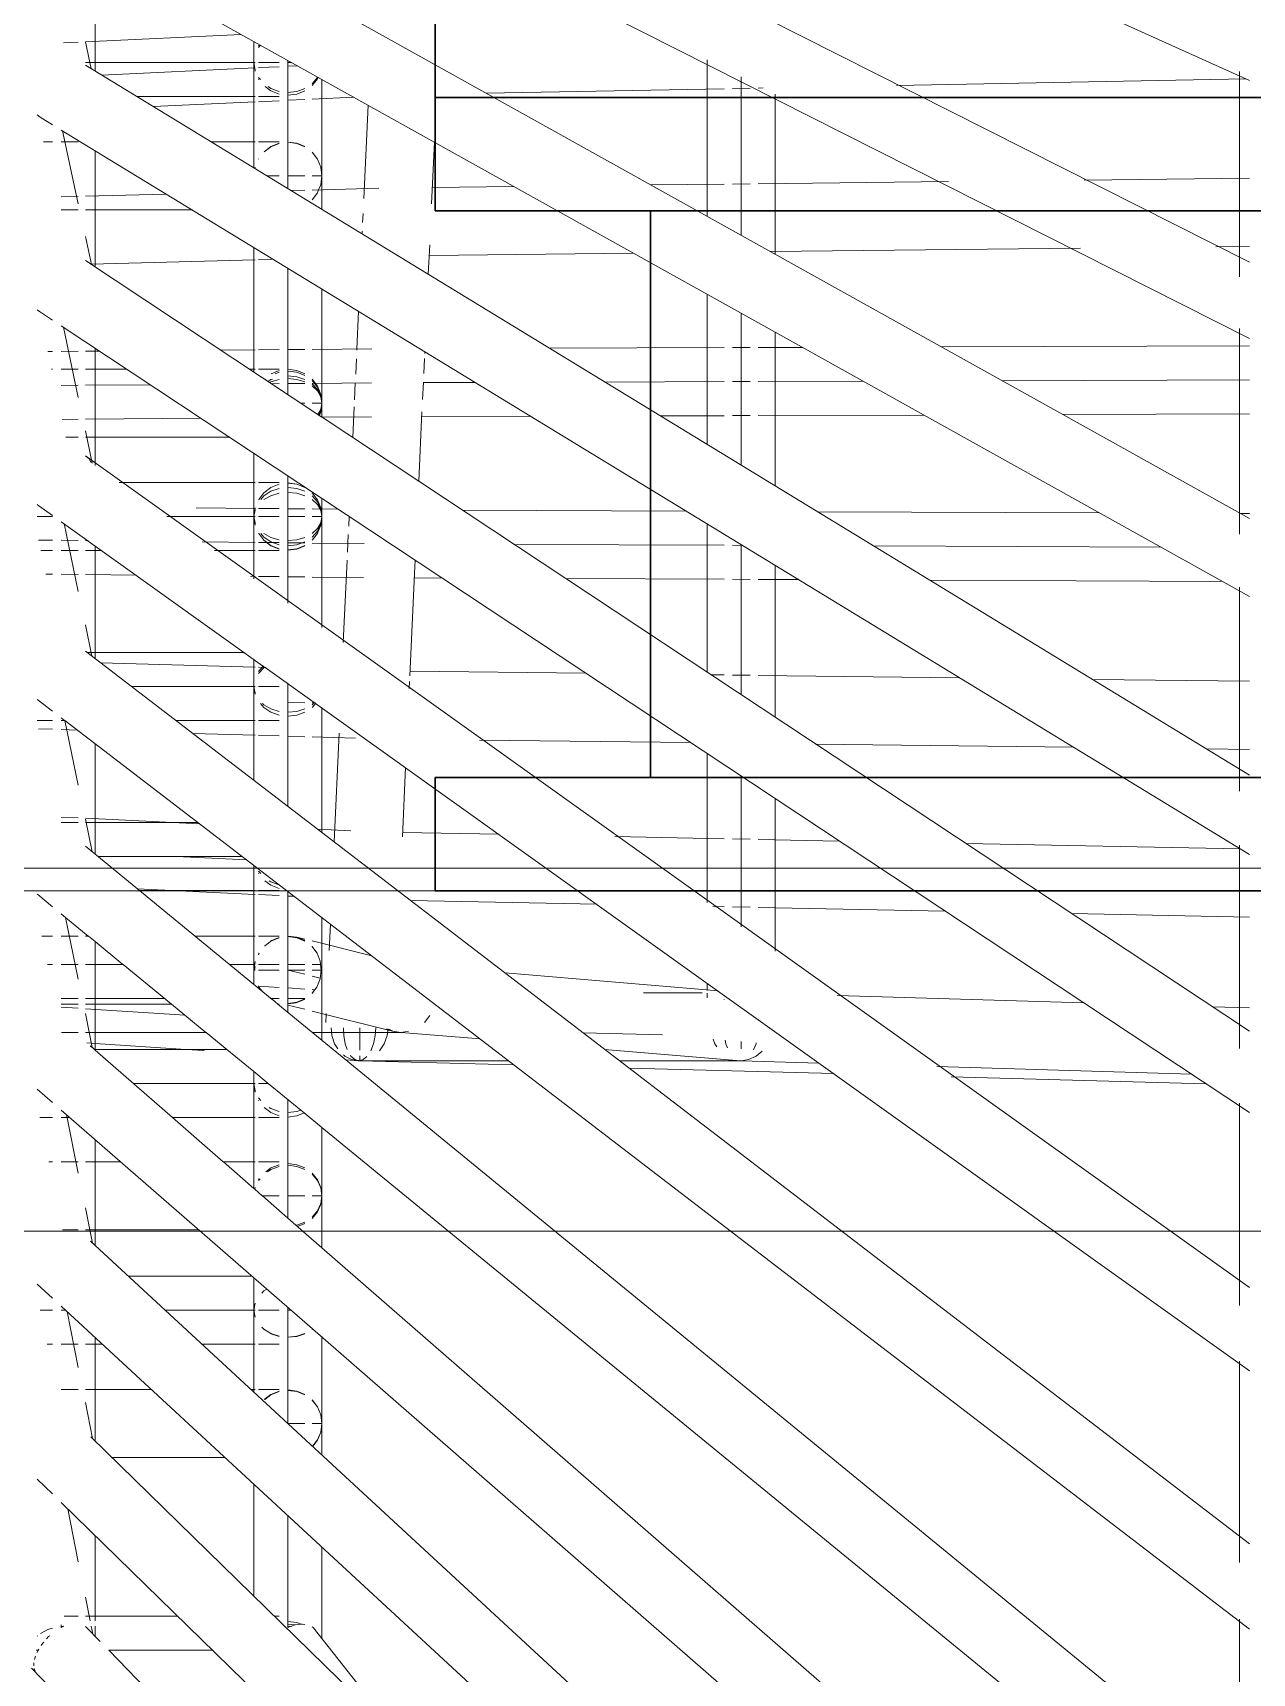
# Model space of a CAD drawing. Header units: millimetres. Extents: x 886808 to 1650903, y -1008069 to 230892.
# Drawn here: x 1018492 to 1019030, y -560245 to -559522 of the extents above; entities that cross this region are included whole.
import ezdxf
from ezdxf.xclip import XClip

# ---------------------------------------------------------------- set-up
doc = ezdxf.new("R2010")
doc.units = ezdxf.units.MM
doc.header["$XCLIPFRAME"] = 0
doc.layers.get('0').update_dxf_attribs({"lineweight": 0})
doc.layers.add('A-Wall', color=113, linetype='Continuous', lineweight=30)
doc.layers.add('A_Dim', color=8, linetype='Continuous', lineweight=5)

# ---------------------------------------------------------------- blocks, each defined once
blk = doc.blocks.new('A$C14C457CE')
for p, q in [((8875.8, 1507.45), (9400, 1744.65)), ((8875.8, 1427.27), (9389.39, 1686.56)), ((8875.8, 1393.66), (9300, 1607.82)), ((8875.8, 1314.18), (9389.39, 1600.36)), ((8875.8, 1279.86), (9400, 1571.95)), ((9385, 1511.51), (9385, 1563.59)), ((9389.39, 1524.52), (9320.67, 1527.75)), ((9312.07, 1522.96), (9312.99, 1521.91)), ((9312.46, 1523.17), (9312.99, 1522.51)), ((9315, 1524.59), (9315, 1515.33)), ((9389.39, 1524.46), (9386.8, 1512.61)), ((9399.08, 1524.07), (9392.5, 1524.38)), ((8875.8, 1201.11), (9389.39, 1514.18)), ((9115, 1516.57), (9115, 1447.47)), ((9300, 1513.7), (9295.82, 1513.9)), ((9300, 1515.32), (9298.37, 1515.32)), ((9300, 1516.23), (9300, 1515.32)), ((9300, 1516.23), (9300, 1459.69)), ((9300, 1516.23), (9300, 1459.69)), ((9300, 1516.23), (9300, 1515.33)), ((9300, 1515.33), (9300, 1459.69)), ((9300, 1502.16), (9300, 1515.32)), ((9303.88, 1515.33), (9312.99, 1515.33)), ((9303.88, 1515.32), (9312.99, 1515.32)), ((9312.99, 1513.09), (9303.88, 1513.52)), ((9315, 1515.33), (9314.49, 1515.32)), ((9315, 1515.33), (9314.49, 1511.92)), ((9314.49, 1515.33), (9389.39, 1515.33)), ((9382.27, 1509.84), (9314.49, 1513.02)), ((9315, 1515.33), (9315, 1500.33)), ((9031.48, 1505.23), (8877.36, 1508.15)), ((8880.19, 1420.81), (8880.19, 1511.33)), ((9100, 1509), (9100, 1439.11)), ((9285, 1499.39), (9285, 1507.87)), ((9287.01, 1508.14), (9286.71, 1508.83)), ((9287.01, 1508.74), (9286.92, 1508.94)), ((9289.39, 1506.02), (9287.01, 1508.74)), ((9289.39, 1505.17), (9287.01, 1508.14)), ((9312.99, 1508.74), (9312.19, 1507.83)), ((9312.99, 1508.14), (9312.73, 1507.83)), ((9314.49, 1511.92), (9314.49, 1511.61)), ((9085, 1501.42), (9085, 1430.75)), ((9092.5, 1504.08), (9090.34, 1504.12)), ((9103.88, 1503.86), (9096.12, 1504.01)), ((9212.52, 1501.8), (9107.5, 1503.79)), ((9289.39, 1499.19), (9270.97, 1500.05)), ((9285, 1465.33), (9285, 1499.39)), ((9296.12, 1502.61), (9292.5, 1503.93)), ((9296.12, 1501.45), (9292.5, 1502.89)), ((9300, 1498.69), (9292.5, 1499.04)), ((9300, 1502.16), (9296.12, 1502.61)), ((9300, 1500.96), (9296.12, 1501.45)), ((9300, 1502.16), (9300, 1500.96)), ((9300, 1500.33), (9300, 1500.96)), ((9307.5, 1503.93), (9303.88, 1502.61)), ((9307.5, 1502.89), (9303.88, 1501.45)), ((9303.88, 1500.33), (9312.99, 1500.33)), ((9312.99, 1498.08), (9303.88, 1498.51)), ((9309.99, 1504.72), (9307.5, 1502.89)), ((9308.68, 1504.72), (9307.5, 1503.93)), ((9314.49, 1500.33), (9366.66, 1500.33)), ((9359.4, 1495.9), (9314.49, 1498.01)), ((9315, 1500.33), (9315, 1468.84)), ((9266.57, 1455.42), (9264.68, 1496.55)), ((9403.88, 1487.94), (9409.34, 1491.27)), ((9409.34, 1491.27), (9410.61, 1492.21)), ((8875.8, 1166.04), (9400, 1485.57)), ((9399.42, 1485.22), (9392.5, 1453.03)), ((9236.65, 1453.05), (9235.39, 1480.23)), ((9292.5, 1478.25), (9296.12, 1479.74)), ((9292.5, 1478.17), (9296.12, 1479.65)), ((9296.12, 1479.74), (9300, 1480.25)), ((9296.12, 1479.65), (9300, 1480.16)), ((9300, 1480.33), (9300, 1480.25)), ((9300, 1480.25), (9300, 1480.16)), ((9300, 1465.33), (9300, 1480.16)), ((9303.88, 1480.33), (9312.99, 1480.33)), ((9303.88, 1479.74), (9307.5, 1478.25)), ((9303.88, 1479.65), (9307.5, 1478.17)), ((9307.5, 1478.25), (9310.54, 1475.93)), ((9307.5, 1478.17), (9310.45, 1475.93)), ((9314.49, 1480.33), (9333.85, 1480.33)), ((9385, 1425.12), (9385, 1476.43)), ((9392.5, 1480.33), (9400, 1480.33)), ((9403.88, 1480.33), (9407.81, 1480.33)), ((9285, 1465.33), (9285.51, 1469.19)), ((9285.51, 1469.19), (9287.01, 1472.74)), ((9287.01, 1472.79), (9289.39, 1475.81)), ((9287.01, 1472.74), (9287.01, 1472.79)), ((9289.39, 1475.81), (9289.39, 1475.88)), ((9312.93, 1472.83), (9312.99, 1472.79)), ((9312.96, 1472.83), (9312.99, 1472.79)), ((9312.99, 1472.79), (9312.99, 1472.74)), ((9314.49, 1469.19), (9314.57, 1468.57)), ((8948.77, 1463.48), (8875.8, 1464.29)), ((9092.5, 1461.88), (9008.52, 1462.81)), ((9103.88, 1461.75), (9096.12, 1461.84)), ((9139.92, 1461.35), (9107.5, 1461.71)), ((9285.51, 1461.46), (9285, 1465.33)), ((9285, 1459.21), (9285, 1465.33)), ((9285, 1465.33), (9289.39, 1465.33)), ((9286.46, 1459.17), (9285.51, 1461.46)), ((9300, 1465.33), (9292.5, 1465.33)), ((9300, 1465.33), (9300, 1459.69)), ((9300, 1465.33), (9300, 1459.69)), ((9309.24, 1465.33), (9303.88, 1465.33)), ((9236.31, 1460.28), (9200.31, 1460.68)), ((9289.39, 1459.09), (9259.98, 1459.9)), ((9285, 1450.55), (9285, 1459.21)), ((9287.01, 1457.91), (9286.46, 1459.17)), ((9287.01, 1457.86), (9287.01, 1457.91)), ((9289.39, 1454.84), (9287.01, 1457.86)), ((9289.39, 1454.77), (9289.39, 1454.84)), ((9298.6, 1458.84), (9292.5, 1459.01)), ((9389.39, 1456.36), (9353.67, 1457.33)), ((9400, 1456.07), (9392.5, 1456.27)), ((9267.05, 1444.83), (9266.88, 1448.72)), ((9342.18, 1450.33), (9389.39, 1450.33)), ((9392.5, 1450.33), (9400, 1450.33)), ((9267.29, 1439.75), (9267.23, 1440.94)), ((8890.63, 1434.13), (8875.8, 1434.29)), ((9087.14, 1431.94), (8950.39, 1433.46)), ((9238.08, 1421.95), (9237.48, 1434.89)), ((9315, 1378.78), (9315, 1433.76)), ((9389.39, 1438.58), (9386.75, 1426.27)), ((9237.69, 1430.27), (9147.53, 1431.27)), ((9285, 1358.92), (9389.39, 1428.03)), ((9312.99, 1428.44), (9306.56, 1428.61)), ((9386.96, 1426.41), (9314.49, 1428.4)), ((9300, 1424.62), (9300, 1368.85)), ((9300, 1424.62), (9300, 1368.85)), ((9300, 1424.62), (9300, 1368.85)), ((9300, 1424.62), (9300, 1368.85)), ((9115, 1413.15), (9115, 1346.92)), ((9285, 1388.87), (9285, 1415.47)), ((9100, 1404.79), (9100, 1337.78)), ((9269.62, 1388.99), (9268.86, 1405.63)), ((9403.88, 1401.75), (9409.63, 1405.55)), ((9409.63, 1405.55), (9410.61, 1406.3)), ((8875.8, 1052.2), (9400, 1399.18)), ((8880.19, 1307.38), (8880.19, 1398.03)), ((9085, 1396.43), (9085, 1328.64)), ((9392.5, 1367.55), (9399.08, 1398.56)), ((9011.72, 1389.92), (8875.8, 1390.37)), ((9092.5, 1389.65), (9072.95, 1389.72)), ((9103.88, 1389.61), (9096.12, 1389.64)), ((9184.59, 1389.34), (9107.5, 1389.6)), ((9385, 1337.67), (9385, 1389.25)), ((9239.68, 1387.07), (9239.65, 1387.83)), ((9240.09, 1378.18), (9239.78, 1384.87)), ((9289.39, 1388.83), (9263.06, 1389.05)), ((9269.65, 1388.51), (9269.62, 1388.99)), ((9270.13, 1377.96), (9269.82, 1384.67)), ((9285, 1365.11), (9285, 1388.87)), ((9300, 1388.75), (9292.5, 1388.81)), ((9312.99, 1388.64), (9303.88, 1388.72)), ((9329.69, 1388.51), (9314.49, 1388.63)), ((9389.39, 1388.02), (9383.22, 1388.07)), ((9400, 1387.93), (9392.5, 1387.99)), ((9405.98, 1387.88), (9403.88, 1387.9)), ((8984.96, 1375.01), (8875.8, 1375.37)), ((9092.5, 1374.65), (9046.19, 1374.8)), ((9103.88, 1374.61), (9096.12, 1374.64)), ((9287.01, 1372.57), (9289.39, 1375.66)), ((9287.01, 1372.19), (9289.39, 1375.12)), ((9292.5, 1378.04), (9296.12, 1379.53)), ((9292.5, 1377.37), (9296.12, 1378.79)), ((9292.5, 1375.5), (9296.12, 1376.7)), ((9292.5, 1374.53), (9296.12, 1375.62)), ((9296.12, 1379.53), (9300, 1380.04)), ((9296.12, 1378.79), (9300, 1379.27)), ((9296.12, 1376.7), (9300, 1377.11)), ((9296.12, 1375.62), (9300, 1375.99)), ((9300, 1380.11), (9300, 1380.04)), ((9300, 1379.27), (9300, 1377.11)), ((9300, 1377.11), (9300, 1375.99)), ((9300, 1368.85), (9300, 1375.99)), ((9303.88, 1380.11), (9312.99, 1380.11)), ((9303.88, 1379.53), (9307.34, 1378.1)), ((9303.88, 1378.79), (9305.64, 1378.1)), ((9303.88, 1375.62), (9307.5, 1374.53)), ((9306.85, 1375.72), (9307.5, 1375.5)), ((9307.5, 1375.5), (9308.82, 1374.69)), ((9309.79, 1375.72), (9310.06, 1375.52)), ((9314.49, 1380.11), (9317.01, 1380.11)), ((9371.2, 1380.11), (9389.39, 1380.11)), ((9392.5, 1380.11), (9400, 1380.11)), ((9403.88, 1380.11), (9404.33, 1380.11)), ((9160.12, 1374.43), (9107.5, 1374.6)), ((9240.27, 1374.16), (9217.35, 1374.24)), ((9240.61, 1366.79), (9240.27, 1374.31)), ((9289.39, 1373.83), (9263.12, 1374.05)), ((9270.65, 1366.57), (9270.31, 1374.08)), ((9285, 1365.11), (9285.51, 1368.78)), ((9285, 1365.11), (9285.51, 1368.22)), ((9285, 1365.11), (9285.51, 1367.93)), ((9285.51, 1368.97), (9287.01, 1372.57)), ((9285.51, 1368.78), (9287.01, 1372.19)), ((9285.51, 1368.22), (9287.01, 1371.11)), ((9285.51, 1367.93), (9287.01, 1370.55)), ((9285.51, 1368.78), (9285.51, 1368.97)), ((9287.01, 1371.11), (9289.39, 1373.6)), ((9287.01, 1370.55), (9289.39, 1372.8)), ((9300, 1373.75), (9292.5, 1373.81)), ((9307.3, 1373.69), (9303.88, 1373.72)), ((9307.5, 1374.53), (9308.08, 1374.2)), ((9389.39, 1373.02), (9360.84, 1373.25)), ((9400, 1372.93), (9392.5, 1372.99)), ((8958.2, 1360.1), (8875.8, 1360.37)), ((9242.28, 1330.64), (9240.87, 1361.24)), ((9271.42, 1349.94), (9270.8, 1363.44)), ((9285.51, 1362.3), (9285, 1365.11)), ((9285, 1365.11), (9285, 1358.92)), ((9285.51, 1362), (9285, 1365.11)), ((9285.51, 1361.45), (9285, 1365.11)), ((9285, 1365.11), (9289.39, 1365.11)), ((9286.77, 1360.1), (9285.51, 1362.3)), ((9286.57, 1359.96), (9285.51, 1362)), ((9286.25, 1359.75), (9285.51, 1361.45)), ((9285.51, 1361.25), (9285.51, 1361.45)), ((9286.16, 1359.69), (9285.51, 1361.25)), ((9294.34, 1365.11), (9292.5, 1365.11)), ((8875.8, 1088.07), (9284.92, 1358.87)), ((9092.5, 1359.65), (9019.43, 1359.89)), ((9103.88, 1359.61), (9096.12, 1359.64)), ((9135.65, 1359.51), (9107.5, 1359.6)), ((9240.96, 1359.16), (9192.88, 1359.32)), ((9284.92, 1358.87), (9263.13, 1359.05)), ((9284.92, 1358.87), (9285, 1358.92)), ((9389.39, 1358.02), (9338.45, 1358.43)), ((9386.37, 1338.65), (9389.39, 1352.9)), ((9399.63, 1357.94), (9392.5, 1357.99)), ((9325.88, 1350.11), (9389.39, 1350.11)), ((9392.5, 1350.11), (9397.97, 1350.11)), ((9315, 1342.91), (9315, 1318.72)), ((9315, 1288.75), (9386.64, 1339.92)), ((9386.64, 1339.92), (9389.39, 1341.83)), ((9387.76, 1340.54), (9386.79, 1338.95)), ((9389.39, 1341.83), (9387.76, 1340.54)), ((9389.39, 1341.83), (9389.39, 1341.89)), ((9300, 1332.98), (9300, 1276.96)), ((9300, 1332.98), (9300, 1276.96)), ((9300, 1332.98), (9300, 1315.11)), ((9300, 1332.98), (9300, 1276.96)), ((9287.01, 1322.53), (9289.39, 1325.6)), ((9287.01, 1322.53), (9289.39, 1325.51)), ((9287.01, 1321.54), (9289.39, 1324.21)), ((9292.5, 1327.96), (9296.12, 1329.44)), ((9292.5, 1327.85), (9296.12, 1329.32)), ((9292.5, 1326.25), (9296.12, 1327.53)), ((9292.5, 1324.3), (9296.12, 1325.36)), ((9296.12, 1329.44), (9300, 1329.94)), ((9296.12, 1329.32), (9300, 1329.82)), ((9296.12, 1327.53), (9300, 1327.97)), ((9296.12, 1325.36), (9300, 1325.72)), ((9300, 1330.11), (9300, 1329.94)), ((9300, 1329.94), (9300, 1329.82)), ((9300, 1327.97), (9300, 1329.82)), ((9300, 1327.97), (9300, 1325.72)), ((9300, 1318.56), (9300, 1325.72)), ((9303.88, 1330.11), (9312.99, 1330.11)), ((9303.88, 1329.44), (9307.5, 1327.96)), ((9303.88, 1329.32), (9307.5, 1327.85)), ((9303.88, 1327.53), (9307.5, 1326.25)), ((9303.88, 1325.36), (9307.5, 1324.3)), ((9307.5, 1327.96), (9310.61, 1325.6)), ((9307.5, 1327.85), (9310.61, 1325.51)), ((9307.5, 1326.25), (9310.61, 1324.21)), ((9307.5, 1324.3), (9310.61, 1322.61)), ((9310.61, 1325.6), (9312.88, 1322.61)), ((9310.61, 1325.51), (9312.88, 1322.61)), ((9310.61, 1324.21), (9312.03, 1322.61)), ((9314.49, 1330.11), (9374.41, 1330.11)), ((9066.34, 1317.26), (8941.94, 1316.71)), ((9223.1, 1317.95), (9124.31, 1317.52)), ((9289.39, 1318.44), (9277.85, 1318.32)), ((9285, 1318.4), (9285, 1323.05)), ((9285, 1315.11), (9285.51, 1318.92)), ((9285, 1315.11), (9285, 1318.4)), ((9285, 1315.11), (9285.51, 1318.4)), ((9285, 1315.11), (9285.51, 1317.86)), ((9285.51, 1318.95), (9287.01, 1322.47)), ((9285.51, 1318.44), (9287.01, 1321.54)), ((9285.51, 1317.86), (9287.01, 1320.41)), ((9285.51, 1318.92), (9285.51, 1318.95)), ((9285.51, 1318.4), (9285.51, 1318.44)), ((9287.01, 1320.41), (9289.39, 1322.61)), ((9287.01, 1322.47), (9287.01, 1322.53)), ((9300, 1318.56), (9292.5, 1318.48)), ((9300, 1318.56), (9300, 1315.11)), ((9312.99, 1318.7), (9303.88, 1318.6)), ((9312.88, 1322.61), (9312.93, 1322.61)), ((9314.49, 1318.71), (9340.51, 1318.99)), ((9314.49, 1318.95), (9314.49, 1318.92)), ((9314.49, 1318.92), (9314.49, 1318.44)), ((9314.49, 1318.44), (9315, 1315.11)), ((9314.49, 1317.86), (9315, 1315.11)), ((9315, 1315.11), (9315, 1318.72)), ((9403.88, 1315.53), (9409.9, 1319.83)), ((9409.9, 1319.83), (9410.61, 1320.39)), ((8879.85, 1316.44), (8875.8, 1316.42)), ((9115, 1311.85), (9115, 1246.4)), ((9273.22, 1310.82), (9273.02, 1315.13)), ((9285.51, 1311.3), (9285, 1315.11)), ((9285.51, 1312.37), (9285, 1315.11)), ((9285.51, 1311.78), (9285, 1315.11)), ((9285, 1315.11), (9285, 1288.39)), ((9285, 1315.11), (9289.39, 1315.11)), ((9287.01, 1309.81), (9285.51, 1312.37)), ((9287.01, 1308.68), (9285.51, 1311.78)), ((9285.51, 1311.27), (9285.51, 1311.3)), ((9287.01, 1307.76), (9285.51, 1311.27)), ((9289.39, 1307.61), (9287.01, 1309.81)), ((9300, 1315.11), (9292.5, 1315.11)), ((9300, 1304.5), (9300, 1315.11)), ((9300, 1315.11), (9300, 1276.96)), ((9303.88, 1315.11), (9312.99, 1315.11)), ((9303.88, 1315.11), (9312.99, 1315.11)), ((9303.88, 1315.11), (9312.99, 1315.11)), ((9310.16, 1248.59), (9400, 1312.76)), ((9315, 1315.11), (9314.49, 1315.11)), ((9315, 1315.11), (9314.49, 1311.3)), ((9315, 1315.11), (9314.49, 1312.37)), ((9315, 1315.11), (9314.49, 1311.78)), ((9314.49, 1315.11), (9353.41, 1315.11)), ((9314.49, 1315.11), (9353.41, 1315.11)), ((9314.49, 1311.3), (9314.49, 1311.27)), ((9315, 1315.11), (9315, 1300.11)), ((9392.5, 1282.12), (9398.77, 1312.05)), ((9403.88, 1315.11), (9410.61, 1315.11)), ((9403.88, 1315.11), (9410.61, 1315.11)), ((9103.88, 1302.43), (9099.52, 1302.41)), ((9100, 1302.7), (9100, 1236.47)), ((9200.29, 1302.85), (9107.5, 1302.44)), ((9289.39, 1303.44), (9266.43, 1303.2)), ((9273.74, 1299.45), (9273.39, 1307.21)), ((9289.39, 1306.02), (9287.01, 1308.68)), ((9287.01, 1307.69), (9287.01, 1307.76)), ((9289.39, 1304.62), (9287.01, 1307.69)), ((9289.39, 1304.71), (9287.01, 1307.69)), ((9296.12, 1304.87), (9292.5, 1305.93)), ((9296.12, 1302.69), (9292.5, 1303.97)), ((9300, 1303.56), (9292.5, 1303.48)), ((9296.12, 1300.9), (9292.5, 1302.37)), ((9296.12, 1300.78), (9292.5, 1302.26)), ((9300, 1304.5), (9296.12, 1304.87)), ((9300, 1302.25), (9296.12, 1302.69)), ((9300, 1304.5), (9300, 1302.25)), ((9307.5, 1305.93), (9303.88, 1304.87)), ((9307.5, 1303.97), (9303.88, 1302.69)), ((9312.99, 1303.7), (9303.88, 1303.6)), ((9307.5, 1302.37), (9303.88, 1300.9)), ((9307.5, 1302.26), (9303.88, 1300.78)), ((9310.61, 1307.61), (9307.5, 1305.93)), ((9310.61, 1306.02), (9307.5, 1303.97)), ((9310.61, 1304.71), (9307.5, 1302.37)), ((9310.61, 1304.62), (9307.5, 1302.26)), ((9312.88, 1307.61), (9310.61, 1304.71)), ((9312.03, 1307.61), (9310.61, 1306.02)), ((9312.88, 1307.61), (9310.61, 1304.62)), ((9312.93, 1307.61), (9312.88, 1307.61)), ((9337.81, 1303.96), (9314.49, 1303.71)), ((9389.39, 1304.52), (9388.2, 1304.51)), ((9400, 1304.63), (9392.5, 1304.55)), ((9409.99, 1304.74), (9403.88, 1304.67)), ((9041.56, 1302.15), (8914.81, 1301.59)), ((9244.14, 1290.05), (9243.88, 1295.83)), ((9275.58, 1259.52), (9273.91, 1295.82)), ((9300, 1300.4), (9296.12, 1300.9)), ((9300, 1300.28), (9296.12, 1300.78)), ((9300, 1300.4), (9300, 1302.25)), ((9300, 1300.4), (9300, 1300.28)), ((9300, 1300.28), (9300, 1300.11)), ((9303.88, 1300.11), (9312.99, 1300.11)), ((9314.49, 1300.11), (9332.41, 1300.11)), ((9315, 1287.67), (9315, 1300.11)), ((9382.05, 1300.11), (9389.39, 1300.11)), ((9385, 1252.4), (9385, 1302.22)), ((9392.5, 1300.11), (9400, 1300.11)), ((9403.88, 1300.11), (9409.02, 1300.11)), ((8875.8, 975.04), (9314.96, 1288.72)), ((9085, 1293.56), (9085, 1226.54)), ((9244.23, 1288.05), (9232.03, 1287.99)), ((9246.22, 1244.92), (9244.15, 1289.84)), ((9289.39, 1288.44), (9266.71, 1288.2)), ((9285, 1266.24), (9285, 1288.39)), ((9300, 1288.56), (9292.5, 1288.48)), ((9312.99, 1288.7), (9303.88, 1288.6)), ((9314.96, 1288.72), (9314.49, 1288.71)), ((9315, 1288.75), (9314.96, 1288.72)), ((9316.48, 1288.73), (9315, 1288.75)), ((9389.39, 1289.52), (9366.88, 1289.28)), ((9400, 1289.63), (9392.5, 1289.55)), ((9406.84, 1289.7), (9403.88, 1289.67)), ((8880.19, 1193.95), (8880.19, 1283.89)), ((9016.77, 1287.04), (8887.67, 1286.47)), ((9092.5, 1287.38), (9074.73, 1287.3)), ((9103.88, 1287.43), (9096.12, 1287.39)), ((9177.48, 1287.75), (9107.5, 1287.44)), ((9386.52, 1253.56), (9389.39, 1267.29)), ((8875.8, 862.03), (9389.39, 1255.76)), ((9315, 1198.73), (9315, 1252.22)), ((9319.2, 1255.22), (9388.68, 1255.22)), ((9092.5, 1245.06), (9003.68, 1243.99)), ((9103.88, 1245.2), (9096.12, 1245.11)), ((9113.37, 1245.32), (9107.5, 1245.25)), ((9110.53, 1106), (9310.08, 1248.53)), ((9246.13, 1246.92), (9168.57, 1245.98)), ((9312.99, 1248.62), (9309.83, 1248.52)), ((9310.02, 1248.66), (9310.61, 1248.32)), ((9310.08, 1248.53), (9310.16, 1248.59)), ((9310.61, 1248.32), (9312.99, 1245.95)), ((9310.84, 1249.25), (9312.99, 1246.8)), ((9382.74, 1250.66), (9314.49, 1248.66)), ((8944.98, 1243.28), (8875.8, 1242.45)), ((9246.48, 1239.28), (9246.33, 1242.41)), ((9300, 1241.51), (9300, 1241.33)), ((9300, 1241.51), (9300, 1187.23)), ((9300, 1241.51), (9300, 1187.23)), ((9300, 1241.51), (9300, 1187.23)), ((9300, 1241.51), (9300, 1240.22)), ((9300, 1228.76), (9300, 1241.33)), ((9300, 1240.22), (9300, 1187.23)), ((9303.88, 1240.22), (9312.99, 1240.22)), ((9315, 1240.22), (9314.49, 1237.25)), ((9315, 1240.22), (9314.49, 1236.81)), ((9314.49, 1240.22), (9369.11, 1240.22)), ((9285, 1175.73), (9285, 1230.79)), ((9289.39, 1230.91), (9287.77, 1232.77)), ((9289.39, 1232.92), (9287.92, 1232.88)), ((9288.43, 1233.07), (9288.33, 1233.17)), ((9289.39, 1232.12), (9288.43, 1233.07)), ((9300, 1233.23), (9292.5, 1233.01)), ((9296.12, 1229.15), (9292.5, 1230.29)), ((9307.5, 1230.29), (9303.88, 1229.15)), ((9310.61, 1232.12), (9307.5, 1230.29)), ((9310.61, 1230.91), (9307.5, 1228.82)), ((9311.21, 1232.72), (9310.61, 1232.12)), ((9312.19, 1232.72), (9310.61, 1230.91)), ((9403.88, 1229.3), (9410.15, 1234.11)), ((9410.15, 1234.11), (9410.61, 1234.48)), ((8875.8, 824.46), (9398.4, 1225.09)), ((9277.16, 1225.07), (9277.16, 1225.19)), ((9296.12, 1227.5), (9292.5, 1228.82)), ((9300, 1228.76), (9296.12, 1229.15)), ((9300, 1227.06), (9296.12, 1227.5)), ((9300, 1225.22), (9300, 1227.06)), ((9307.5, 1228.82), (9303.88, 1227.5)), ((9303.88, 1225.22), (9312.99, 1225.22)), ((9314.49, 1225.22), (9349.55, 1225.22)), ((9392.5, 1196.63), (9398.4, 1225.09)), ((9398.4, 1225.09), (9398.56, 1225.22)), ((9398.56, 1225.22), (9400, 1226.32)), ((9398.56, 1225.22), (9400, 1225.22)), ((9403.88, 1225.22), (9410.61, 1225.22)), ((9215.43, 1216.55), (9122.4, 1215.43)), ((9289.39, 1217.91), (9270.25, 1217.35)), ((9279.62, 1171.61), (9277.42, 1219.58)), ((9300, 1218.22), (9292.5, 1218)), ((9312.99, 1218.6), (9303.88, 1218.34)), ((9342.03, 1219.46), (9314.49, 1218.65)), ((9400, 1221.16), (9392.99, 1220.95)), ((9410.13, 1221.45), (9403.88, 1221.27)), ((8894.76, 1212.67), (8875.8, 1212.44)), ((9067.2, 1214.76), (8953.47, 1213.38)), ((9115, 1210.53), (9115, 1144.82)), ((9385, 1166.06), (9385, 1214.83)), ((9249.49, 1173.81), (9248.08, 1204.42)), ((9100, 1200.6), (9100, 1134.1)), ((9085, 1190.67), (9085, 1123.39)), ((9389.39, 1182.04), (9339.12, 1179.65)), ((9339.72, 1180.11), (9389.39, 1180.11)), ((9386.41, 1167.22), (9389.39, 1181.63)), ((9400, 1182.55), (9392.5, 1182.19)), ((9392.5, 1180.11), (9400, 1180.11)), ((9092.5, 1172.71), (9056.8, 1172.01)), ((9103.88, 1172.93), (9096.12, 1172.78)), ((9155.79, 1173.96), (9107.5, 1173)), ((9249.4, 1175.8), (9206.84, 1174.96)), ((9286.87, 1177.16), (9272.33, 1176.47)), ((9000.95, 1170.9), (8879.87, 1168.52)), ((8880.19, 1080.53), (8880.19, 1170.15)), ((9306.97, 1102.16), (9389.39, 1169.66)), ((9349.17, 1165.11), (9318.23, 1163.64)), ((9320.15, 1165.11), (9383.84, 1165.11)), ((9312.99, 1158.68), (9312.03, 1157.61)), ((9312.99, 1157.83), (9312.81, 1157.61)), ((9315, 1130.11), (9315, 1161.16)), ((9307.5, 1152.51), (9303.88, 1151.05)), ((9307.5, 1153.97), (9304, 1152.73)), ((9308.31, 1154.5), (9307.5, 1153.97)), ((9310.18, 1154.5), (9307.5, 1152.51)), ((9366.51, 1150.92), (9314.49, 1148.44)), ((9112.6, 1143.11), (9107.5, 1143.01)), ((9245.87, 1145.73), (9163.65, 1144.11)), ((9300, 1147.75), (9297.35, 1147.63)), ((9300, 1149.66), (9300, 1096.45)), ((9300, 1149.66), (9300, 1115.11)), ((9300, 1149.66), (9300, 1096.45)), ((9300, 1149.66), (9300, 1096.45)), ((9303.88, 1150.11), (9312.99, 1150.11)), ((9312.99, 1148.37), (9303.88, 1147.94)), ((9314.49, 1150.11), (9365.52, 1150.11)), ((9403.88, 1143.05), (9410.4, 1148.39)), ((9410.4, 1148.39), (9410.61, 1148.56)), ((8954.24, 1139.98), (8875.8, 1138.44)), ((9092.5, 1142.71), (9010.09, 1141.09)), ((9103.88, 1142.93), (9096.12, 1142.78)), ((9285, 1084.17), (9285, 1138.16)), ((9388.08, 1130.11), (9398.08, 1138.3)), ((9392.5, 1111.07), (9398.09, 1138.34)), ((9398.09, 1138.34), (9400, 1139.87)), ((9281.82, 1123.79), (9281.29, 1135.32)), ((9296.05, 1129.58), (9292.5, 1128.69)), ((9292.5, 1127.85), (9296.12, 1129.32)), ((9292.52, 1128.09), (9296.05, 1129.58)), ((9296.05, 1129.58), (9299.86, 1130.09)), ((9296.12, 1129.32), (9300, 1129.82)), ((9299.86, 1130.09), (9300, 1130.07)), ((9300, 1130.11), (9300, 1130.07)), ((9300, 1130.07), (9300, 1129.82)), ((9300, 1117.61), (9300, 1129.82)), ((9303.88, 1130.11), (9312.99, 1130.11)), ((9303.88, 1129.49), (9307.23, 1128.09)), ((9303.88, 1129.32), (9307.5, 1127.85)), ((9314.49, 1130.11), (9341.1, 1130.11)), ((9315, 1130.11), (9315, 1117.61)), ((9385, 1127.62), (9388.04, 1130.11)), ((9388.04, 1130.11), (9388.08, 1130.11)), ((9388.08, 1130.11), (9389.39, 1130.11)), ((9392.5, 1130.11), (9400, 1130.11)), ((9403.88, 1130.11), (9408.64, 1130.11)), ((9289.39, 1127.92), (9263.04, 1121.33)), ((9285.76, 1118.99), (9287.19, 1122.6)), ((9287.19, 1122.6), (9288.59, 1124.49)), ((9288.59, 1124.49), (9289.39, 1125.51)), ((9289.39, 1125.51), (9289.39, 1125.56)), ((9292.5, 1128.07), (9292.52, 1128.09)), ((9307.23, 1128.09), (9307.5, 1127.85)), ((9307.5, 1127.85), (9308.65, 1126.98)), ((9308.65, 1126.98), (9310.28, 1125.72)), ((9310.28, 1125.72), (9310.33, 1125.72)), ((9312.67, 1122.6), (9312.99, 1121.82)), ((9312.88, 1122.61), (9312.99, 1122.47)), ((9372.82, 1117.61), (9385, 1127.62)), ((9385, 1079.75), (9385, 1127.62)), ((9285.29, 1115.11), (9285.76, 1118.99)), ((9285.83, 1111.23), (9285.29, 1115.11)), ((9285.29, 1115.11), (9289.39, 1115.11)), ((9285.59, 1117.61), (9289.39, 1117.61)), ((9292.5, 1117.61), (9300, 1117.61)), ((9300, 1115.11), (9292.5, 1115.11)), ((9300, 1115.11), (9292.5, 1113.24)), ((9300, 1117.61), (9300, 1115.11)), ((9300, 1107.19), (9300, 1115.11)), ((9303.88, 1117.61), (9312.99, 1117.61)), ((9303.88, 1115.11), (9312.99, 1115.11)), ((9314.49, 1118.92), (9315, 1115.11)), ((9314.49, 1117.61), (9325.84, 1117.61)), ((9314.49, 1116.69), (9314.71, 1115.11)), ((9314.71, 1115.11), (9314.49, 1115.11)), ((9315, 1115.11), (9314.71, 1115.11)), ((9315, 1117.61), (9315, 1115.11)), ((9315, 1108.73), (9315, 1115.11)), ((9351.45, 1100.11), (9372.78, 1117.61)), ((9372.78, 1117.61), (9389.39, 1117.61)), ((9392.5, 1117.61), (9400, 1117.61)), ((9403.88, 1117.61), (9406.08, 1117.61)), ((9204.22, 1113.81), (9110.25, 1105.98)), ((9115, 1109.37), (9115, 1106.15)), ((9289.39, 1112.46), (9285.78, 1111.56)), ((9287.33, 1107.62), (9285.83, 1111.23)), ((9289.39, 1104.92), (9287.33, 1107.62)), ((9300, 1107.19), (9292.5, 1106.7)), ((9300, 1100.4), (9300, 1107.19)), ((9312.99, 1108.04), (9303.88, 1107.45)), ((9312.99, 1107.76), (9311.52, 1105.88)), ((9312.81, 1107.62), (9311.52, 1105.88)), ((9312.99, 1108.04), (9312.81, 1107.62)), ((9312.99, 1108.07), (9312.99, 1108.04)), ((8875.8, 749.04), (9304.47, 1100.11)), ((9057.64, 1103.85), (8948.91, 1100.59)), ((9088.51, 1090.27), (9110.53, 1106)), ((9107.5, 1102.24), (9107.61, 1102.15)), ((9115, 1104.92), (9115, 1102.77)), ((9117.3, 1105.11), (9143.15, 1105.11)), ((9289.39, 1106.5), (9288.25, 1106.42)), ((9289.39, 1104.71), (9288.89, 1105.35)), ((9292.5, 1102.61), (9300, 1102.61)), ((9296.12, 1100.9), (9292.5, 1102.37)), ((9292.77, 1102.14), (9292.5, 1102.35)), ((9296.33, 1100.64), (9292.77, 1102.14)), ((9300, 1100.4), (9296.12, 1100.9)), ((9300, 1100.15), (9296.33, 1100.64)), ((9300, 1100.4), (9300, 1100.15)), ((9303.88, 1102.61), (9307.52, 1102.61)), ((9303.88, 1100.11), (9304.47, 1100.11)), ((9304.47, 1100.11), (9306.88, 1102.12)), ((9306.97, 1102.16), (9306.88, 1102.12)), ((9336.19, 1087.61), (9351.41, 1100.11)), ((9351.41, 1100.11), (9389.39, 1100.11)), ((9354.46, 1102.61), (9389.39, 1102.61)), ((9392.5, 1102.61), (9400, 1102.61)), ((9392.5, 1100.11), (9400, 1100.11)), ((8892.16, 1098.89), (8875.8, 1098.4)), ((9239.7, 1092.02), (9237.41, 1095.02)), ((9289.39, 1097), (9253.95, 1088.14)), ((9283.13, 1095.43), (9283.11, 1095.87)), ((9283.28, 1092), (9283.13, 1095.43)), ((9300, 1099.65), (9292.5, 1097.78)), ((9389.39, 1098.04), (9345.36, 1095.15)), ((9386.32, 1080.93), (9389.39, 1095.92)), ((9400, 1098.73), (9392.5, 1098.24)), ((9065.85, 1074.08), (9088.51, 1090.27)), ((9169.81, 1087.42), (9134.7, 1086.47)), ((9250.12, 1087.61), (9215.27, 1084.71)), ((9239.8, 1091.94), (9239.7, 1092.02)), ((9250.12, 1087.61), (9246.77, 1088.13)), ((9250.17, 1087.63), (9250.12, 1087.61)), ((9250.25, 1087.62), (9250.17, 1087.63)), ((9253.71, 1088.13), (9250.25, 1087.62)), ((9250.25, 1087.62), (9256.02, 1087.61)), ((9255.51, 1088.97), (9253.71, 1088.13)), ((9253.95, 1088.14), (9253.71, 1088.13)), ((9256.48, 1089.21), (9253.95, 1088.14)), ((9256.2, 1086.23), (9255.84, 1089.05)), ((9256.02, 1087.61), (9289.21, 1087.61)), ((9257.54, 1082.62), (9256.2, 1086.23)), ((9261.5, 1086.23), (9261.21, 1089.62)), ((9262.29, 1082.61), (9261.5, 1086.23)), ((9268.36, 1089.62), (9268.36, 1087.61)), ((9268.36, 1079.7), (9268.36, 1087.61)), ((9275.37, 1086.23), (9274.73, 1082.61)), ((9275.52, 1089.62), (9275.37, 1086.23)), ((9280.65, 1086.23), (9279.46, 1082.62)), ((9280.97, 1089.62), (9280.65, 1086.23)), ((9327.03, 1080.11), (9336.15, 1087.61)), ((9336.15, 1087.61), (9389.39, 1087.61)), ((9392.5, 1087.61), (9399.92, 1087.61)), ((9093.51, 1077.13), (9090.83, 1079.39)), ((9093.49, 1082.61), (9093.4, 1083.02)), ((9094.65, 1079.84), (9093.49, 1082.61)), ((9100, 1083.57), (9100, 1080.29)), ((9160.29, 1080.12), (9100.4, 1075.13)), ((9106.84, 1082.61), (9106.16, 1080.8)), ((9107.14, 1084.17), (9106.84, 1082.61)), ((9111.74, 1082.62), (9110.79, 1081.19)), ((9112.45, 1084.61), (9111.74, 1082.62)), ((9259.61, 1079.51), (9257.54, 1082.62)), ((9263.5, 1079.51), (9262.29, 1082.61)), ((9274.73, 1082.61), (9273.85, 1080.06)), ((9279.46, 1082.62), (9278.02, 1080.33)), ((9315, 1070.29), (9326.99, 1080.11)), ((9326.99, 1080.11), (9385.42, 1080.11)), ((9337.32, 1079.6), (9337.02, 1079.6)), ((9344.83, 1080.11), (9337.32, 1079.6)), ((9385, 1082.72), (9345.13, 1080.11)), ((9350.99, 1050.11), (9385, 1079.75)), ((9386.71, 1082.85), (9385, 1082.72)), ((9385, 1079.75), (9385.38, 1080.11)), ((9385.42, 1080.11), (9386.31, 1080.89)), ((9386.31, 1080.89), (9386.32, 1080.93)), ((9386.32, 1080.93), (9387.22, 1081.68)), ((9388.69, 1082.96), (9386.71, 1082.85)), ((9387.25, 1081.74), (9387.22, 1081.68)), ((9388.71, 1082.99), (9388.69, 1082.96)), ((8875.8, 938.34), (9065.85, 1074.08)), ((9013.79, 1072.52), (8901.43, 1069.16)), ((9149.51, 1071.87), (9059.04, 1069.4)), ((9065.85, 1074.08), (9065.59, 1074.08)), ((9100, 1075.11), (9065.85, 1074.08)), ((9096.77, 1075.63), (9093.51, 1077.13)), ((9100, 1075.11), (9096.77, 1075.63)), ((9100, 1075.16), (9100, 1075.11)), ((9100.17, 1075.11), (9100, 1075.11)), ((9100.25, 1075.12), (9100.17, 1075.11)), ((9100.29, 1075.12), (9100.25, 1075.12)), ((9100.33, 1075.12), (9100.29, 1075.12)), ((9100.4, 1075.13), (9100.33, 1075.12)), ((9100.4, 1075.13), (9153.75, 1075.11)), ((9268.36, 1075.11), (9200.33, 1073.25)), ((9202.76, 1075.11), (9268.36, 1075.11)), ((9266.8, 1075.63), (9265.14, 1077.04)), ((9268.36, 1075.22), (9266.8, 1075.63)), ((9268.64, 1075.12), (9267.49, 1075.3)), ((9268.36, 1075.22), (9268.36, 1077.25)), ((9268.64, 1075.12), (9268.36, 1075.22)), ((9268.36, 1075.22), (9268.36, 1075.16)), ((9268.36, 1075.16), (9268.36, 1075.11)), ((9268.64, 1075.12), (9268.36, 1075.11)), ((9268.67, 1075.11), (9268.64, 1075.12)), ((9268.67, 1075.11), (9270.52, 1075.63)), ((9271.9, 1075.63), (9268.8, 1075.15)), ((9268.98, 1075.12), (9268.8, 1075.15)), ((9274.39, 1075.48), (9268.98, 1075.12)), ((9272.22, 1077.12), (9270.52, 1075.63)), ((9274.93, 1077.13), (9271.9, 1075.63)), ((9272.46, 1077.52), (9272.22, 1077.12)), ((9275.57, 1077.72), (9274.93, 1077.13)), ((9007.44, 1067.99), (8895.03, 1064.92)), ((9294.3, 1053.33), (9308.68, 1065.11)), ((9308.68, 1065.11), (9308.71, 1065.11)), ((9308.68, 1065.11), (9312.99, 1065.11)), ((9308.71, 1065.11), (9315, 1070.29)), ((9312.99, 1065.11), (9308.71, 1065.11)), ((9314.49, 1065.11), (9315, 1065.11)), ((9315, 1065.11), (9314.49, 1061.27)), ((9315, 1065.11), (9314.49, 1061.78)), ((9314.49, 1065.11), (9368.2, 1065.11)), ((9315, 1018.75), (9315, 1070.29)), ((8880.19, 967.13), (8880.19, 1056.4)), ((9300, 1058.01), (9300, 1052.25)), ((9300, 1058.01), (9300, 1005.68)), ((9300, 1058.01), (9300, 1005.68)), ((9300, 1058.01), (9300, 1005.68)), ((9312.99, 1058.68), (9312.03, 1057.61)), ((9312.99, 1057.69), (9312.93, 1057.61)), ((9403.88, 1056.75), (9410.61, 1062.61)), ((9285, 1045.72), (9292.85, 1052.12)), ((9289.22, 956.84), (9400, 1053.37)), ((9292.85, 1052.12), (9292.83, 1052.13)), ((9292.85, 1052.12), (9294.3, 1053.33)), ((9296.12, 1050.78), (9292.85, 1052.12)), ((9296.12, 1052.69), (9294.3, 1053.33)), ((9300, 1052.25), (9296.12, 1052.69)), ((9300, 1050.28), (9296.12, 1050.78)), ((9300, 1050.28), (9300, 1052.25)), ((9300, 1050.28), (9300, 1050.11)), ((9307.5, 1053.97), (9303.88, 1052.69)), ((9307.5, 1052.26), (9303.88, 1050.78)), ((9303.88, 1050.11), (9312.99, 1050.11)), ((9310.45, 1054.5), (9307.5, 1052.26)), ((9308.31, 1054.5), (9307.5, 1053.97)), ((9314.49, 1050.11), (9350.99, 1050.11)), ((9328.54, 1030.55), (9350.95, 1050.11)), ((9392.5, 1025.46), (9397.78, 1051.43)), ((9396.26, 1050.11), (9400, 1050.11)), ((9403.88, 1050.11), (9409.49, 1050.11)), ((8880.19, 714.16), (9285, 1045.72)), ((9285, 1015.55), (9285, 1045.72)), ((9385, 993.45), (9385, 1040.3)), ((9292.5, 1027.82), (9296.12, 1029.23)), ((9292.5, 1027.17), (9296.12, 1028.51)), ((9296.12, 1029.23), (9300, 1029.71)), ((9296.12, 1028.51), (9300, 1028.97)), ((9300, 1030.55), (9300, 1029.71)), ((9300, 1029.71), (9300, 1028.97)), ((9300, 1015.55), (9300, 1028.97)), ((9303.88, 1030.55), (9312.99, 1030.55)), ((9303.88, 1029.23), (9307.5, 1027.82)), ((9303.88, 1028.51), (9307.5, 1027.17)), ((9307.5, 1027.82), (9309.79, 1026.16)), ((9314.49, 1030.55), (9328.54, 1030.55)), ((9315, 1018.75), (9328.5, 1030.55)), ((9373.82, 1030.55), (9389.39, 1030.55)), ((9392.5, 1030.55), (9400, 1030.55)), ((9403.88, 1030.55), (9405.52, 1030.55)), ((9285.51, 1019.22), (9287.01, 1022.63)), ((9285.51, 1019.03), (9287.01, 1022.26)), ((9287.01, 1022.63), (9289.39, 1025.57)), ((9287.01, 1022.26), (9289.39, 1025.04)), ((9307.5, 1027.17), (9308.97, 1026.16)), ((9312.31, 1023.05), (9312.99, 1022.26)), ((9312.65, 1023.05), (9312.99, 1022.63)), ((9285, 1015.55), (9285.51, 1019.03)), ((9285.51, 1012.08), (9285, 1015.55)), ((9285, 1015.55), (9289.39, 1015.55)), ((9285, 992.61), (9285, 1015.55)), ((9285.51, 1019.03), (9285.51, 1019.22)), ((9300, 1015.55), (9292.5, 1015.55)), ((9300, 1005.68), (9311.29, 1015.55)), ((9300, 1005.68), (9300, 1015.55)), ((9303.88, 1015.55), (9311.29, 1015.55)), ((9311.33, 1015.55), (9311.29, 1015.55)), ((9311.33, 1015.55), (9314.58, 1018.39)), ((9314.49, 1019.22), (9314.49, 1019.03)), ((9314.49, 1019.03), (9314.6, 1018.44)), ((9314.6, 1018.44), (9314.58, 1018.39)), ((9314.58, 1018.39), (9314.6, 1018.41)), ((9314.6, 1018.41), (9315, 1018.75)), ((9314.6, 1018.44), (9314.6, 1018.41)), ((9285, 992.61), (9300, 1005.68)), ((9287.01, 1008.85), (9285.51, 1012.08)), ((9285.51, 1011.89), (9285.51, 1012.08)), ((9287.01, 1008.47), (9285.51, 1011.89)), ((9289.39, 1006.07), (9287.01, 1008.85)), ((9289.39, 1005.54), (9287.01, 1008.47)), ((9387.44, 1000.55), (9389.39, 1010.17)), ((9296.12, 1002.6), (9292.5, 1003.94)), ((9295.78, 1002.01), (9292.5, 1003.29)), ((9296.42, 1002.56), (9296.12, 1002.6)), ((9339.39, 1000.55), (9389.39, 1000.55)), ((9386.25, 994.7), (9387.44, 1000.55)), ((9392.5, 1000.55), (9399.42, 1000.55)), ((8875.81, 523.2), (9387.11, 995.49)), ((8880.19, 639.92), (9285, 992.61)), ((9386.23, 994.58), (9386.25, 994.7)), ((9387.11, 995.49), (9387.02, 995.32)), ((9315, 979.3), (9315, 965.11)), ((9315.92, 980.11), (9370.56, 980.11)), ((9309.31, 974.35), (9310.61, 973.56)), ((9309.34, 974.37), (9310.61, 973.6)), ((9310.61, 973.6), (9310.61, 973.56)), ((9310.61, 973.56), (9311.52, 972.61)), ((9310.61, 973.56), (9311.55, 972.61)), ((9403.88, 970.41), (9410.61, 976.62)), ((8875.8, 482.62), (9400, 966.82)), ((9300, 965.11), (9298.71, 965.11)), ((9300, 966.23), (9300, 965.11)), ((9300, 966.23), (9300, 914.94)), ((9300, 966.23), (9300, 915.11)), ((9300, 966.23), (9300, 914.94)), ((9300, 953.17), (9300, 965.11)), ((9303.88, 965.11), (9312.99, 965.11)), ((9303.88, 965.11), (9312.99, 965.11)), ((9314.49, 968.2), (9315, 965.11)), ((9315, 965.11), (9314.49, 962.02)), ((9315, 965.11), (9314.49, 965.11)), ((9314.49, 965.11), (9354.32, 965.11)), ((9315, 965.11), (9315, 950.11)), ((9392.5, 939.8), (9397.48, 964.49)), ((9398.15, 965.11), (9400, 965.11)), ((9403.88, 965.11), (9409.33, 965.11)), ((8875.8, 596.61), (9289.2, 956.83)), ((9289.2, 956.83), (9289.22, 956.84)), ((9289.39, 956.67), (9289.2, 956.83)), ((9289.39, 956.67), (9289.22, 956.84)), ((9289.39, 956.63), (9289.39, 956.67)), ((9310.61, 956.67), (9307.5, 954.77)), ((9310.61, 956.63), (9307.5, 954.77)), ((9311.52, 957.61), (9310.61, 956.67)), ((9311.55, 957.61), (9310.61, 956.67)), ((9310.61, 956.67), (9310.61, 956.63)), ((9285, 915.11), (9285, 953.16)), ((9296.12, 953.58), (9292.5, 954.77)), ((9296.12, 953.52), (9292.5, 954.72)), ((9300, 953.17), (9296.12, 953.58)), ((9300, 953.11), (9296.12, 953.52)), ((9300, 953.17), (9300, 953.11)), ((9300, 950.11), (9300, 953.11)), ((9307.5, 954.77), (9303.88, 953.58)), ((9307.5, 954.72), (9303.88, 953.52)), ((9303.88, 950.11), (9312.99, 950.11)), ((9307.5, 954.77), (9307.5, 954.72)), ((9314.49, 950.11), (9338.08, 950.11)), ((9315, 928.89), (9315, 950.11)), ((9381.91, 950.11), (9389.39, 950.11)), ((9385, 907.32), (9385, 952.97)), ((9392.5, 950.11), (9400, 950.11)), ((9403.88, 950.11), (9406.31, 950.11)), ((8880.19, 853.73), (8880.19, 942.64)), ((9292.5, 927.96), (9296.12, 929.44)), ((9292.5, 927.71), (9296.12, 929.17)), ((9296.12, 929.44), (9300, 929.94)), ((9296.12, 929.17), (9300, 929.66)), ((9300, 930.11), (9300, 929.94)), ((9300, 929.94), (9300, 929.66)), ((9300, 915.11), (9300, 929.66)), ((9303.88, 930.11), (9312.99, 930.11)), ((9303.88, 929.44), (9307.5, 927.96)), ((9303.88, 929.17), (9307.5, 927.71)), ((9307.5, 927.96), (9310.45, 925.72)), ((9307.5, 927.71), (9310.18, 925.72)), ((9314.49, 930.11), (9316.43, 930.11)), ((9315, 928.79), (9315, 928.89)), ((9360.26, 930.11), (9389.39, 930.11)), ((9392.5, 930.11), (9400, 930.11)), ((9285, 915.11), (9285.51, 918.88)), ((9285.51, 918.95), (9287.01, 922.53)), ((9285.51, 918.95), (9287.01, 922.39)), ((9285.51, 918.88), (9285.51, 918.95)), ((9287.01, 922.53), (9289.39, 925.6)), ((9287.01, 922.39), (9289.39, 925.4)), ((9386.19, 908.48), (9389.39, 924.38)), ((9285.51, 911.34), (9285, 915.11)), ((9285, 915.11), (9285, 901.17)), ((9285, 915.11), (9289.39, 915.11)), ((9300, 915.11), (9292.5, 915.11)), ((9300, 915.11), (9300, 915.03)), ((9300, 915.03), (9300, 914.94)), ((8875.8, 410.31), (9386.97, 909.24)), ((9285.51, 911.27), (9285.51, 911.34)), ((9287.01, 907.69), (9285.51, 911.27)), ((9287.01, 907.83), (9285.51, 911.27)), ((9289.21, 905.06), (9287.01, 907.83)), ((9289.16, 904.92), (9287.01, 907.69)), ((9289.25, 905), (9289.21, 905.06)), ((9285, 901.17), (9285, 901.08)), ((9327.78, 900.11), (9377.62, 900.11)), ((9403.88, 884.05), (9410.61, 890.61)), ((9315, 888.31), (9315, 838.99)), ((8875.8, 368.61), (9400, 880.26)), ((9392.5, 854.09), (9397.19, 877.52)), ((9300, 874.45), (9300, 825.18)), ((9300, 874.45), (9300, 825.18)), ((9385, 828.1), (9385, 865.62)), ((9285, 860.6), (9285, 820.18)), ((9387.3, 828.1), (9389.39, 838.55)), ((8880.19, 740.35), (8880.19, 828.86)), ((9248.77, 774.35), (9288.9, 825.11)), ((9288.9, 825.11), (9289.39, 825.38)), ((9292.5, 826.48), (9293.71, 826.65)), ((9293.71, 826.65), (9294.13, 826.6)), ((9294.13, 826.6), (9296.12, 827.29)), ((9294.13, 826.6), (9296.85, 826.25)), ((9296.12, 827.29), (9300, 827.72)), ((9296.85, 826.25), (9300, 826.57)), ((9296.85, 826.25), (9300, 825.18)), ((9298.32, 825.56), (9300, 825.72)), ((9300, 827.72), (9300, 830.11)), ((9300, 827.72), (9300, 826.57)), ((9300, 826.57), (9300, 825.72)), ((9300, 825.72), (9300, 825.18)), ((9303.88, 830.11), (9305.9, 830.11)), ((9348.62, 830.11), (9389.39, 830.11)), ((9382.85, 818.99), (9389.18, 825.5)), ((9385, 821.2), (9385, 825.72)), ((9386.16, 822.39), (9386.83, 825.72)), ((9389.18, 825.5), (9389.39, 825.64)), ((9392.5, 830.11), (9398.8, 830.11)), ((9398.92, 825.69), (9399.42, 825.5)), ((9399.04, 825.72), (9400, 825.63)), ((9399.42, 825.5), (9400, 825.15)), ((9400, 826.32), (9400, 825.63)), ((9400, 825.63), (9400, 825.15)), ((9403.89, 824.87), (9405.57, 824.39)), ((9405.1, 821.5), (9405.58, 821.11)), ((9405.57, 824.39), (9405.75, 824.3)), ((9405.58, 821.11), (9406.47, 820.12)), ((9405.93, 824.2), (9408.94, 822.68)), ((9407.77, 818.68), (9408.19, 818.21)), ((9408.19, 818.21), (9408.89, 817.15)), ((9408.94, 822.68), (9409.25, 822.44)), ((9410.47, 821.46), (9410.61, 821.35)), ((9018.85, 444.65), (9379.08, 815.11)), ((9333.25, 815.11), (9379.08, 815.11)), ((9409.92, 815.61), (9410.24, 815.11)), ((9410.24, 815.11), (9410.71, 814.05)), ((9410.24, 815.11), (9411.13, 815.11)), ((9411.38, 812.5), (9411.6, 812.01)), ((9411.6, 812.01), (9411.79, 811.02)), ((8874.14, 252.89), (9413.16, 807.22)), ((9411.9, 806.63), (9411.53, 805.98)), ((9411.94, 807.03), (9411.9, 806.63)), ((9412.07, 809.58), (9412.16, 809.11)), ((9412.16, 809.11), (9412.07, 808.26))]:
    blk.add_line(p, q)
blk = doc.blocks.new('A$C581D2D1E')
at = {"transparency": 33554636}
for p, q in [((7170, 4110), (150, 4110)), ((150, 4100), (7170, 4100)), ((150, 3950), (6750, 3950))]:
    blk.add_line(p, q, dxfattribs=at)

msp = doc.modelspace()

# ---------------------------------------------------------------- linework, layer by layer
at = {"layer": 'A-Wall', "transparency": 33554636}
for p, q in [((1018669.8, -559550.39), (1020154.8, -559550.39)), ((1018669.8, -559600.39), (1018669.8, -559550.39)), ((1019869.8, -559550.39), (1018669.8, -559550.39)), ((1018669.8, -559600.39), (1019869.8, -559600.39)), ((1018764.8, -559850.39), (1018764.8, -559600.39)), ((1018669.8, -559900.39), (1018669.8, -559850.39)), ((1019869.8, -559850.39), (1018669.8, -559850.39)), ((1018669.8, -559900.39), (1019869.8, -559900.39))]:
    msp.add_line(p, q, dxfattribs=at)
msp.add_lwpolyline([(1018669.8, -559350.39), (1020154.8, -559350.39), (1020154.8, -559550.39), (1018669.8, -559550.39)], close=True, dxfattribs=at)

# ---------------------------------------------------------------- block references
at = {"layer": 'A_Dim', "transparency": 33554483}
ref = msp.add_blockref('A$C14C457CE', (1027904.8, -561050.38), dxfattribs=dict(at, xscale=-1))
XClip(ref).set_block_clipping_path([(7946.8262406772, -441.4141993674), (10608.649371153, 4022.528169149)])
at = {"layer": 'A_Dim', "transparency": 33554636}
ref = msp.add_blockref('A$C581D2D1E', (1022437, -564000.39), dxfattribs=dict(at, xscale=-1))
XClip(ref).set_block_clipping_path([(2482.2006727221, 449.9988154029), (7390.0676791921, 4650.0000000001)])

doc.saveas('drawing.dxf')
